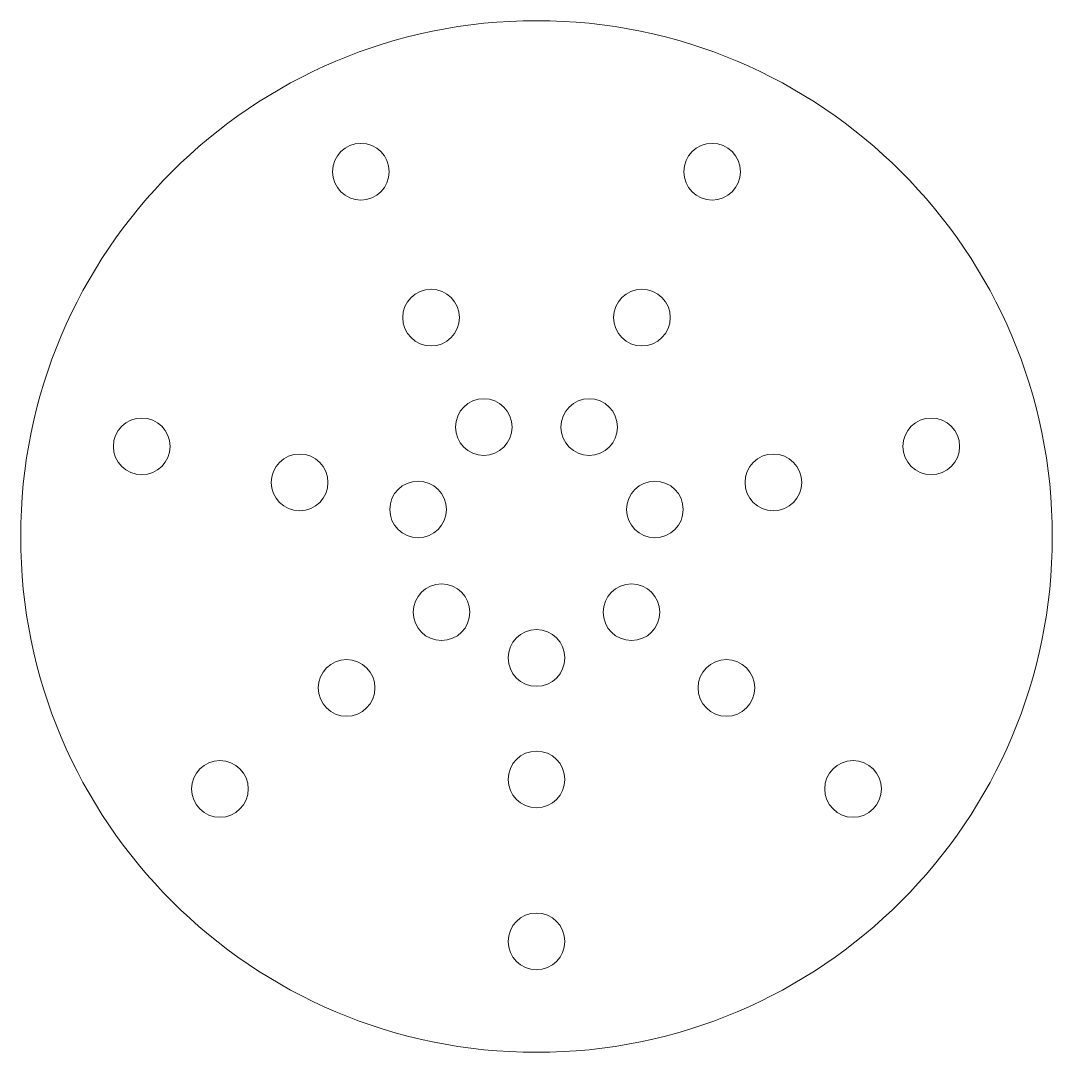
# Model space of a CAD drawing. Header units: millimetres. Extents: x -64 to 64, y -64 to 64.
import ezdxf

# ---------------------------------------------------------------- set-up
doc = ezdxf.new("R2010")
doc.units = ezdxf.units.MM

msp = doc.modelspace()

# ---------------------------------------------------------------- linework, layer by layer
at = {"color": 7, "linetype": 'Continuous', "lineweight": 15}
for centre, radius in [((0, 0), 63.7), ((-21.69, 45.05), 3.5), ((21.69, 45.05), 3.5), ((-13.02, 27.03), 3.5), ((13.02, 27.03), 3.5), ((-6.51, 13.51), 3.5), ((6.51, 13.51), 3.5), ((-48.75, 11.13), 3.5), ((48.75, 11.13), 3.5), ((-29.25, 6.68), 3.5), ((29.25, 6.68), 3.5), ((-14.62, 3.34), 3.5), ((14.62, 3.34), 3.5), ((-11.73, -9.35), 3.5), ((11.73, -9.35), 3.5), ((0, -15), 3.5), ((-23.45, -18.7), 3.5), ((23.45, -18.7), 3.5), ((0, -30), 3.5), ((-39.09, -31.17), 3.5), ((39.09, -31.17), 3.5), ((0, -50), 3.5)]:
    msp.add_circle(centre, radius, dxfattribs=at)

doc.saveas('drawing.dxf')
